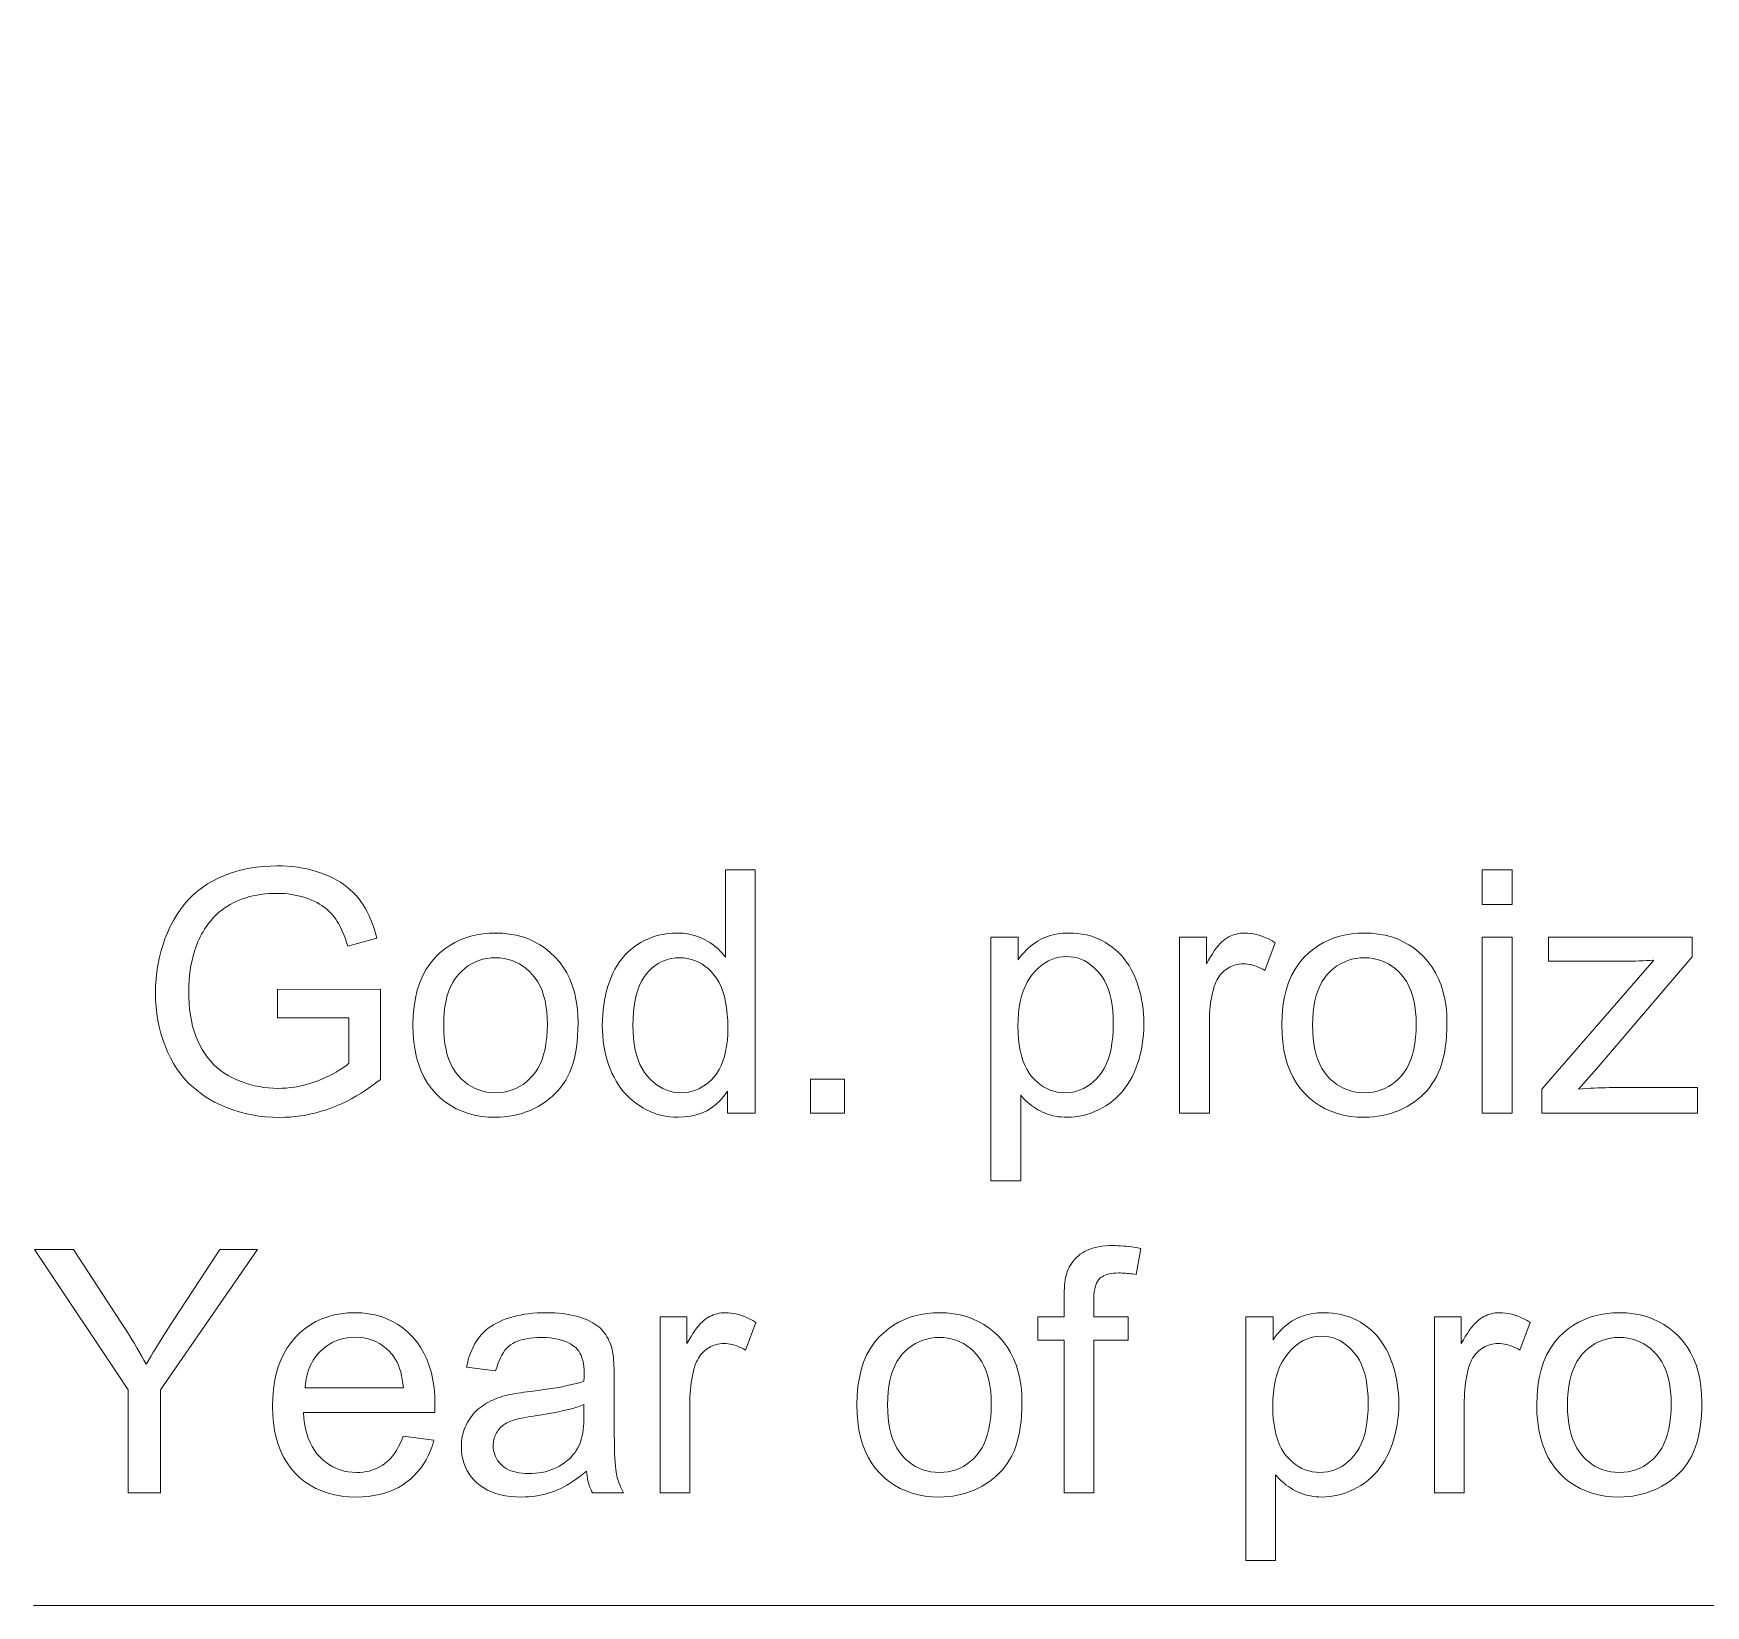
# Model space of a CAD drawing. Extents: x 0 to 594, y 0 to 575.
# Drawn here: x 50.57 to 71.2, y 108.55 to 127.93 of the extents above; entities that cross this region are included whole.
import ezdxf

# ---------------------------------------------------------------- set-up
doc = ezdxf.new("R2010")
doc.units = 0

msp = doc.modelspace()

# ---------------------------------------------------------------- linework, layer by layer
at = {"color": 7, "lineweight": 13}
msp.add_lwpolyline([(115.972, 133.893), (87.82, 108.546), (50.572, 108.546)], dxfattribs=at)
for points in [[(53.581, 115.793), (53.581, 116.145), (54.852, 116.147), (54.852, 115.034), (54.793, 114.989), (54.734, 114.945), (54.675, 114.905), (54.615, 114.866), (54.555, 114.83), (54.494, 114.796), (54.433, 114.764), (54.372, 114.735), (54.31, 114.708), (54.248, 114.683), (54.186, 114.661), (54.123, 114.641), (54.06, 114.623), (53.997, 114.608), (53.933, 114.595), (53.869, 114.584), (53.805, 114.576), (53.74, 114.57), (53.675, 114.567), (53.61, 114.566), (53.522, 114.567), (53.436, 114.573), (53.352, 114.583), (53.269, 114.596), (53.188, 114.613), (53.109, 114.634), (53.031, 114.658), (52.955, 114.687), (52.88, 114.719), (52.807, 114.755), (52.736, 114.794), (52.669, 114.837), (52.606, 114.884), (52.546, 114.933), (52.49, 114.986), (52.437, 115.043), (52.388, 115.103), (52.342, 115.166), (52.3, 115.232), (52.261, 115.302), (52.226, 115.375), (52.195, 115.449), (52.168, 115.525), (52.144, 115.602), (52.123, 115.681), (52.107, 115.762), (52.094, 115.845), (52.085, 115.929), (52.079, 116.015), (52.077, 116.102), (52.079, 116.189), (52.085, 116.275), (52.094, 116.36), (52.107, 116.443), (52.123, 116.526), (52.143, 116.607), (52.167, 116.687), (52.194, 116.766), (52.226, 116.843), (52.26, 116.92), (52.299, 116.994), (52.34, 117.064), (52.385, 117.13), (52.433, 117.192), (52.484, 117.251), (52.538, 117.305), (52.596, 117.356), (52.656, 117.402), (52.72, 117.445), (52.787, 117.484), (52.857, 117.519), (52.929, 117.55), (53.003, 117.578), (53.079, 117.602), (53.157, 117.622), (53.237, 117.638), (53.32, 117.651), (53.404, 117.66), (53.491, 117.666), (53.579, 117.668), (53.644, 117.667), (53.707, 117.664), (53.769, 117.658), (53.83, 117.651), (53.889, 117.641), (53.947, 117.63), (54.004, 117.616), (54.06, 117.6), (54.114, 117.582), (54.168, 117.562), (54.219, 117.541), (54.268, 117.517), (54.315, 117.492), (54.36, 117.465), (54.402, 117.436), (54.442, 117.406), (54.48, 117.374), (54.516, 117.341), (54.549, 117.306), (54.58, 117.269), (54.609, 117.23), (54.637, 117.189), (54.663, 117.146), (54.688, 117.1), (54.711, 117.052), (54.733, 117.002), (54.754, 116.949), (54.773, 116.894), (54.791, 116.837), (54.807, 116.778), (54.449, 116.679), (54.435, 116.724), (54.421, 116.767), (54.406, 116.808), (54.39, 116.847), (54.373, 116.884), (54.356, 116.919), (54.338, 116.952), (54.32, 116.983), (54.301, 117.012), (54.281, 117.04), (54.26, 117.065), (54.238, 117.09), (54.213, 117.113), (54.187, 117.136), (54.159, 117.158), (54.13, 117.178), (54.099, 117.197), (54.066, 117.216), (54.031, 117.233), (53.995, 117.249), (53.957, 117.264), (53.919, 117.278), (53.879, 117.29), (53.839, 117.3), (53.798, 117.308), (53.757, 117.316), (53.714, 117.321), (53.671, 117.325), (53.626, 117.327), (53.581, 117.328), (53.528, 117.327), (53.475, 117.325), (53.425, 117.321), (53.375, 117.315), (53.328, 117.307), (53.281, 117.298), (53.236, 117.288), (53.193, 117.275), (53.151, 117.261), (53.111, 117.245), (53.072, 117.228), (53.034, 117.21), (52.998, 117.191), (52.964, 117.171), (52.931, 117.149), (52.9, 117.127), (52.87, 117.104), (52.842, 117.079), (52.816, 117.054), (52.79, 117.027), (52.767, 117), (52.744, 116.972), (52.722, 116.944), (52.702, 116.915), (52.682, 116.886), (52.664, 116.856), (52.647, 116.825), (52.63, 116.794), (52.615, 116.763), (52.601, 116.731), (52.579, 116.674), (52.56, 116.617), (52.543, 116.559), (52.528, 116.5), (52.515, 116.441), (52.505, 116.38), (52.497, 116.318), (52.491, 116.255), (52.488, 116.192), (52.487, 116.127), (52.488, 116.048), (52.492, 115.972), (52.499, 115.898), (52.509, 115.827), (52.521, 115.759), (52.536, 115.693), (52.554, 115.63), (52.575, 115.569), (52.598, 115.511), (52.625, 115.456), (52.654, 115.403), (52.685, 115.353), (52.719, 115.306), (52.755, 115.262), (52.794, 115.22), (52.836, 115.182), (52.88, 115.146), (52.926, 115.113), (52.975, 115.082), (53.027, 115.055), (53.08, 115.03), (53.134, 115.007), (53.188, 114.988), (53.243, 114.971), (53.299, 114.956), (53.355, 114.945), (53.412, 114.935), (53.47, 114.929), (53.528, 114.925), (53.587, 114.924), (53.639, 114.925), (53.69, 114.928), (53.741, 114.933), (53.792, 114.94), (53.842, 114.948), (53.892, 114.959), (53.942, 114.972), (53.992, 114.987), (54.042, 115.004), (54.091, 115.023), (54.139, 115.043), (54.184, 115.063), (54.228, 115.084), (54.268, 115.104), (54.307, 115.125), (54.343, 115.147), (54.377, 115.168), (54.408, 115.19), (54.437, 115.212), (54.463, 115.235), (54.463, 115.793)], [(59.131, 114.617), (59.131, 114.891), (59.088, 114.829), (59.041, 114.774), (58.99, 114.726), (58.935, 114.684), (58.876, 114.648), (58.813, 114.619), (58.747, 114.597), (58.676, 114.581), (58.602, 114.571), (58.523, 114.568), (58.472, 114.569), (58.421, 114.573), (58.371, 114.58), (58.322, 114.59), (58.274, 114.603), (58.227, 114.619), (58.18, 114.638), (58.134, 114.659), (58.09, 114.684), (58.046, 114.711), (58.003, 114.741), (57.962, 114.773), (57.924, 114.807), (57.887, 114.844), (57.852, 114.882), (57.819, 114.924), (57.789, 114.967), (57.76, 115.013), (57.733, 115.061), (57.708, 115.111), (57.685, 115.163), (57.665, 115.217), (57.647, 115.272), (57.631, 115.329), (57.618, 115.387), (57.607, 115.447), (57.599, 115.508), (57.593, 115.571), (57.589, 115.635), (57.588, 115.701), (57.589, 115.766), (57.593, 115.829), (57.598, 115.891), (57.606, 115.952), (57.615, 116.012), (57.627, 116.07), (57.641, 116.127), (57.658, 116.183), (57.676, 116.238), (57.697, 116.292), (57.719, 116.343), (57.744, 116.393), (57.771, 116.44), (57.801, 116.484), (57.832, 116.526), (57.866, 116.565), (57.902, 116.602), (57.94, 116.636), (57.98, 116.668), (58.022, 116.698), (58.066, 116.725), (58.111, 116.749), (58.157, 116.77), (58.204, 116.788), (58.252, 116.804), (58.301, 116.816), (58.351, 116.826), (58.402, 116.833), (58.454, 116.838), (58.507, 116.839), (58.546, 116.838), (58.584, 116.836), (58.621, 116.832), (58.657, 116.826), (58.693, 116.818), (58.727, 116.809), (58.761, 116.798), (58.794, 116.786), (58.826, 116.772), (58.857, 116.756), (58.887, 116.739), (58.916, 116.721), (58.944, 116.702), (58.971, 116.682), (58.996, 116.661), (59.02, 116.639), (59.044, 116.616), (59.066, 116.591), (59.087, 116.566), (59.107, 116.54), (59.107, 117.617), (59.473, 117.617), (59.473, 114.617)], [(68.44, 117.193), (68.44, 117.617), (68.809, 117.617), (68.809, 117.193)], [(55.253, 115.703), (55.257, 115.821), (55.267, 115.932), (55.283, 116.037), (55.307, 116.136), (55.337, 116.229), (55.374, 116.315), (55.418, 116.395), (55.468, 116.469), (55.525, 116.536), (55.589, 116.598), (55.646, 116.643), (55.706, 116.685), (55.768, 116.721), (55.833, 116.752), (55.9, 116.779), (55.969, 116.8), (56.042, 116.817), (56.116, 116.829), (56.193, 116.837), (56.272, 116.839), (56.36, 116.836), (56.445, 116.827), (56.527, 116.813), (56.605, 116.792), (56.68, 116.766), (56.751, 116.733), (56.82, 116.695), (56.885, 116.651), (56.946, 116.601), (57.005, 116.545), (57.059, 116.484), (57.107, 116.419), (57.15, 116.349), (57.187, 116.275), (57.218, 116.196), (57.244, 116.112), (57.264, 116.024), (57.278, 115.932), (57.287, 115.835), (57.289, 115.734), (57.288, 115.652), (57.284, 115.573), (57.278, 115.498), (57.269, 115.427), (57.258, 115.359), (57.244, 115.295), (57.228, 115.234), (57.209, 115.177), (57.187, 115.124), (57.164, 115.074), (57.137, 115.027), (57.109, 114.982), (57.078, 114.939), (57.045, 114.899), (57.009, 114.86), (56.971, 114.824), (56.931, 114.79), (56.889, 114.758), (56.844, 114.728), (56.797, 114.701), (56.749, 114.675), (56.699, 114.653), (56.649, 114.633), (56.598, 114.615), (56.546, 114.601), (56.493, 114.589), (56.439, 114.58), (56.384, 114.573), (56.329, 114.569), (56.272, 114.568), (56.183, 114.57), (56.097, 114.579), (56.014, 114.594), (55.935, 114.614), (55.86, 114.641), (55.788, 114.673), (55.719, 114.711), (55.654, 114.755), (55.593, 114.805), (55.535, 114.86), (55.481, 114.921), (55.433, 114.988), (55.391, 115.059), (55.355, 115.136), (55.324, 115.217), (55.298, 115.304), (55.279, 115.396), (55.265, 115.493), (55.256, 115.596)], [(62.381, 113.784), (62.381, 116.79), (62.716, 116.79), (62.716, 116.508), (62.74, 116.54), (62.765, 116.571), (62.79, 116.6), (62.816, 116.627), (62.843, 116.653), (62.87, 116.677), (62.898, 116.699), (62.926, 116.72), (62.955, 116.739), (62.984, 116.756), (63.015, 116.772), (63.047, 116.786), (63.08, 116.798), (63.114, 116.809), (63.15, 116.818), (63.187, 116.826), (63.225, 116.832), (63.264, 116.836), (63.305, 116.838), (63.347, 116.839), (63.402, 116.838), (63.455, 116.833), (63.508, 116.826), (63.559, 116.816), (63.609, 116.803), (63.657, 116.787), (63.704, 116.769), (63.75, 116.747), (63.795, 116.723), (63.838, 116.696), (63.879, 116.666), (63.919, 116.634), (63.956, 116.599), (63.991, 116.562), (64.025, 116.523), (64.056, 116.482), (64.085, 116.438), (64.112, 116.391), (64.136, 116.343), (64.159, 116.292), (64.18, 116.239), (64.198, 116.185), (64.214, 116.131), (64.229, 116.075), (64.24, 116.018), (64.25, 115.961), (64.258, 115.902), (64.263, 115.842), (64.266, 115.781), (64.268, 115.72), (64.266, 115.654), (64.263, 115.589), (64.257, 115.526), (64.248, 115.463), (64.238, 115.403), (64.224, 115.343), (64.209, 115.285), (64.191, 115.229), (64.171, 115.173), (64.148, 115.119), (64.123, 115.067), (64.096, 115.017), (64.066, 114.97), (64.035, 114.925), (64.001, 114.883), (63.965, 114.844), (63.927, 114.806), (63.887, 114.772), (63.845, 114.739), (63.8, 114.71), (63.754, 114.683), (63.708, 114.659), (63.661, 114.637), (63.614, 114.619), (63.566, 114.603), (63.518, 114.59), (63.469, 114.58), (63.42, 114.573), (63.37, 114.569), (63.32, 114.568), (63.284, 114.568), (63.248, 114.571), (63.213, 114.575), (63.179, 114.58), (63.145, 114.587), (63.113, 114.596), (63.081, 114.606), (63.05, 114.617), (63.019, 114.631), (62.99, 114.645), (62.961, 114.661), (62.933, 114.678), (62.907, 114.696), (62.881, 114.714), (62.856, 114.733), (62.833, 114.753), (62.81, 114.774), (62.789, 114.796), (62.769, 114.818), (62.749, 114.842), (62.749, 113.784)], [(64.708, 114.617), (64.708, 116.79), (65.039, 116.79), (65.039, 116.46), (65.064, 116.505), (65.089, 116.547), (65.113, 116.585), (65.137, 116.62), (65.161, 116.652), (65.184, 116.681), (65.207, 116.707), (65.23, 116.73), (65.252, 116.749), (65.273, 116.765), (65.295, 116.779), (65.317, 116.792), (65.34, 116.803), (65.363, 116.813), (65.386, 116.821), (65.41, 116.827), (65.434, 116.832), (65.459, 116.836), (65.484, 116.838), (65.51, 116.839), (65.547, 116.838), (65.584, 116.834), (65.622, 116.828), (65.66, 116.82), (65.697, 116.809), (65.735, 116.796), (65.773, 116.781), (65.812, 116.763), (65.85, 116.743), (65.888, 116.72), (65.761, 116.379), (65.734, 116.394), (65.707, 116.407), (65.68, 116.419), (65.653, 116.43), (65.626, 116.438), (65.599, 116.446), (65.572, 116.451), (65.545, 116.455), (65.518, 116.458), (65.491, 116.458), (65.467, 116.458), (65.444, 116.456), (65.421, 116.452), (65.399, 116.447), (65.377, 116.44), (65.355, 116.432), (65.334, 116.423), (65.314, 116.412), (65.294, 116.4), (65.274, 116.386), (65.256, 116.371), (65.238, 116.354), (65.222, 116.337), (65.206, 116.319), (65.192, 116.299), (65.179, 116.278), (65.167, 116.257), (65.156, 116.234), (65.146, 116.209), (65.137, 116.184), (65.126, 116.145), (65.115, 116.104), (65.106, 116.063), (65.098, 116.021), (65.091, 115.979), (65.086, 115.935), (65.081, 115.891), (65.078, 115.846), (65.077, 115.801), (65.076, 115.754), (65.076, 114.617)], [(65.97, 115.703), (65.974, 115.821), (65.984, 115.932), (66, 116.037), (66.024, 116.136), (66.054, 116.229), (66.091, 116.315), (66.135, 116.395), (66.185, 116.469), (66.242, 116.536), (66.306, 116.598), (66.363, 116.643), (66.423, 116.685), (66.485, 116.721), (66.55, 116.752), (66.617, 116.779), (66.686, 116.8), (66.758, 116.817), (66.833, 116.829), (66.91, 116.837), (66.989, 116.839), (67.077, 116.836), (67.162, 116.827), (67.243, 116.813), (67.322, 116.792), (67.396, 116.766), (67.468, 116.733), (67.536, 116.695), (67.602, 116.651), (67.663, 116.601), (67.722, 116.545), (67.776, 116.484), (67.824, 116.419), (67.867, 116.349), (67.904, 116.275), (67.935, 116.196), (67.961, 116.112), (67.981, 116.024), (67.995, 115.932), (68.003, 115.835), (68.006, 115.734), (68.005, 115.652), (68.001, 115.573), (67.995, 115.498), (67.986, 115.427), (67.975, 115.359), (67.961, 115.295), (67.945, 115.234), (67.926, 115.177), (67.904, 115.124), (67.88, 115.074), (67.854, 115.027), (67.826, 114.982), (67.795, 114.939), (67.761, 114.899), (67.726, 114.86), (67.688, 114.824), (67.648, 114.79), (67.606, 114.758), (67.561, 114.728), (67.514, 114.701), (67.466, 114.675), (67.416, 114.653), (67.366, 114.633), (67.315, 114.615), (67.263, 114.601), (67.21, 114.589), (67.156, 114.58), (67.101, 114.573), (67.046, 114.569), (66.989, 114.568), (66.9, 114.57), (66.814, 114.579), (66.731, 114.594), (66.652, 114.614), (66.577, 114.641), (66.505, 114.673), (66.436, 114.711), (66.371, 114.755), (66.31, 114.805), (66.252, 114.86), (66.198, 114.921), (66.15, 114.988), (66.108, 115.059), (66.071, 115.136), (66.041, 115.217), (66.015, 115.304), (65.995, 115.396), (65.981, 115.493), (65.973, 115.596)], [(68.44, 114.617), (68.44, 116.79), (68.809, 116.79), (68.809, 114.617)], [(69.175, 114.617), (69.175, 114.915), (70.558, 116.503), (70.512, 116.501), (70.466, 116.499), (70.422, 116.497), (70.379, 116.496), (70.337, 116.494), (70.296, 116.493), (70.256, 116.492), (70.217, 116.492), (70.179, 116.491), (70.143, 116.491), (69.257, 116.491), (69.257, 116.79), (71.033, 116.79), (71.033, 116.546), (69.856, 115.167), (69.629, 114.915), (69.678, 114.919), (69.727, 114.922), (69.775, 114.925), (69.822, 114.927), (69.869, 114.929), (69.915, 114.931), (69.961, 114.932), (70.006, 114.933), (70.05, 114.934), (70.094, 114.934), (71.098, 114.934), (71.098, 114.617)], [(55.632, 115.703), (55.634, 115.622), (55.639, 115.545), (55.648, 115.472), (55.661, 115.403), (55.677, 115.338), (55.697, 115.278), (55.721, 115.222), (55.748, 115.17), (55.779, 115.122), (55.814, 115.078), (55.851, 115.039), (55.891, 115.003), (55.932, 114.972), (55.975, 114.945), (56.02, 114.922), (56.066, 114.904), (56.115, 114.889), (56.166, 114.879), (56.218, 114.873), (56.272, 114.87), (56.326, 114.873), (56.378, 114.879), (56.429, 114.889), (56.477, 114.904), (56.524, 114.923), (56.568, 114.946), (56.611, 114.973), (56.652, 115.004), (56.691, 115.04), (56.729, 115.079), (56.763, 115.123), (56.794, 115.171), (56.822, 115.224), (56.845, 115.281), (56.865, 115.343), (56.882, 115.408), (56.894, 115.479), (56.904, 115.553), (56.909, 115.632), (56.911, 115.716), (56.909, 115.794), (56.903, 115.869), (56.894, 115.94), (56.882, 116.007), (56.865, 116.07), (56.845, 116.129), (56.821, 116.184), (56.794, 116.236), (56.762, 116.283), (56.728, 116.326), (56.69, 116.366), (56.651, 116.401), (56.61, 116.432), (56.567, 116.459), (56.522, 116.482), (56.476, 116.501), (56.428, 116.515), (56.378, 116.526), (56.326, 116.532), (56.272, 116.534), (56.218, 116.532), (56.166, 116.526), (56.115, 116.516), (56.066, 116.501), (56.02, 116.482), (55.975, 116.46), (55.932, 116.433), (55.891, 116.402), (55.851, 116.367), (55.814, 116.327), (55.779, 116.284), (55.748, 116.236), (55.721, 116.184), (55.697, 116.128), (55.677, 116.068), (55.661, 116.004), (55.648, 115.935), (55.639, 115.862), (55.634, 115.785)], [(57.967, 115.701), (57.969, 115.62), (57.974, 115.543), (57.983, 115.47), (57.995, 115.401), (58.011, 115.337), (58.03, 115.276), (58.053, 115.22), (58.079, 115.168), (58.109, 115.121), (58.143, 115.077), (58.179, 115.038), (58.216, 115.003), (58.254, 114.972), (58.294, 114.945), (58.335, 114.922), (58.377, 114.904), (58.42, 114.889), (58.465, 114.879), (58.511, 114.873), (58.558, 114.87), (58.606, 114.872), (58.652, 114.878), (58.697, 114.888), (58.74, 114.902), (58.781, 114.92), (58.822, 114.942), (58.861, 114.967), (58.898, 114.997), (58.934, 115.03), (58.968, 115.068), (59.001, 115.109), (59.029, 115.155), (59.055, 115.205), (59.077, 115.259), (59.095, 115.317), (59.11, 115.38), (59.122, 115.446), (59.131, 115.517), (59.136, 115.592), (59.137, 115.671), (59.136, 115.757), (59.13, 115.84), (59.122, 115.917), (59.11, 115.989), (59.094, 116.057), (59.075, 116.12), (59.053, 116.179), (59.027, 116.232), (58.998, 116.281), (58.965, 116.325), (58.93, 116.365), (58.893, 116.401), (58.855, 116.432), (58.815, 116.459), (58.774, 116.482), (58.73, 116.501), (58.686, 116.515), (58.639, 116.526), (58.591, 116.532), (58.542, 116.534), (58.493, 116.532), (58.447, 116.526), (58.402, 116.516), (58.358, 116.502), (58.316, 116.484), (58.276, 116.462), (58.238, 116.436), (58.201, 116.406), (58.165, 116.372), (58.131, 116.334), (58.1, 116.291), (58.072, 116.244), (58.047, 116.192), (58.026, 116.136), (58.008, 116.075), (57.993, 116.01), (57.982, 115.94), (57.973, 115.865), (57.968, 115.785)], [(62.714, 115.691), (62.716, 115.609), (62.721, 115.532), (62.73, 115.459), (62.742, 115.39), (62.757, 115.326), (62.776, 115.266), (62.798, 115.211), (62.823, 115.16), (62.852, 115.113), (62.884, 115.071), (62.919, 115.033), (62.955, 114.999), (62.993, 114.969), (63.032, 114.943), (63.072, 114.921), (63.114, 114.903), (63.157, 114.888), (63.202, 114.878), (63.248, 114.872), (63.296, 114.87), (63.344, 114.873), (63.391, 114.879), (63.437, 114.889), (63.481, 114.904), (63.523, 114.922), (63.565, 114.945), (63.605, 114.972), (63.643, 115.003), (63.68, 115.039), (63.716, 115.078), (63.749, 115.122), (63.779, 115.17), (63.805, 115.223), (63.828, 115.281), (63.847, 115.343), (63.863, 115.41), (63.875, 115.481), (63.884, 115.557), (63.889, 115.637), (63.891, 115.722), (63.889, 115.803), (63.884, 115.88), (63.876, 115.952), (63.864, 116.021), (63.848, 116.085), (63.83, 116.145), (63.807, 116.201), (63.782, 116.253), (63.753, 116.3), (63.72, 116.344), (63.685, 116.383), (63.649, 116.418), (63.612, 116.449), (63.573, 116.476), (63.533, 116.499), (63.491, 116.517), (63.448, 116.532), (63.404, 116.542), (63.359, 116.548), (63.312, 116.551), (63.265, 116.548), (63.22, 116.542), (63.176, 116.531), (63.132, 116.515), (63.09, 116.496), (63.049, 116.471), (63.009, 116.443), (62.97, 116.41), (62.932, 116.372), (62.895, 116.331), (62.861, 116.285), (62.83, 116.235), (62.803, 116.181), (62.78, 116.123), (62.76, 116.061), (62.743, 115.995), (62.731, 115.925), (62.722, 115.851), (62.716, 115.773)], [(66.349, 115.703), (66.351, 115.622), (66.356, 115.545), (66.365, 115.472), (66.378, 115.403), (66.394, 115.338), (66.414, 115.278), (66.438, 115.222), (66.465, 115.17), (66.496, 115.122), (66.531, 115.078), (66.568, 115.039), (66.607, 115.003), (66.649, 114.972), (66.692, 114.945), (66.737, 114.922), (66.783, 114.904), (66.832, 114.889), (66.883, 114.879), (66.935, 114.873), (66.989, 114.87), (67.043, 114.873), (67.095, 114.879), (67.146, 114.889), (67.194, 114.904), (67.24, 114.923), (67.285, 114.946), (67.328, 114.973), (67.369, 115.004), (67.408, 115.04), (67.446, 115.079), (67.48, 115.123), (67.511, 115.171), (67.538, 115.224), (67.562, 115.281), (67.582, 115.343), (67.599, 115.408), (67.611, 115.479), (67.62, 115.553), (67.626, 115.632), (67.628, 115.716), (67.626, 115.794), (67.62, 115.869), (67.611, 115.94), (67.598, 116.007), (67.582, 116.07), (67.562, 116.129), (67.538, 116.184), (67.511, 116.236), (67.479, 116.283), (67.445, 116.326), (67.407, 116.366), (67.368, 116.401), (67.327, 116.432), (67.284, 116.459), (67.239, 116.482), (67.193, 116.501), (67.145, 116.515), (67.095, 116.526), (67.043, 116.532), (66.989, 116.534), (66.935, 116.532), (66.883, 116.526), (66.832, 116.516), (66.783, 116.501), (66.737, 116.482), (66.692, 116.46), (66.649, 116.433), (66.607, 116.402), (66.568, 116.367), (66.531, 116.327), (66.496, 116.284), (66.465, 116.236), (66.438, 116.184), (66.414, 116.128), (66.394, 116.068), (66.378, 116.004), (66.365, 115.935), (66.356, 115.862), (66.351, 115.785)], [(60.156, 114.617), (60.156, 115.036), (60.576, 115.036), (60.576, 114.617)], [(51.741, 109.935), (51.741, 111.205), (50.584, 112.935), (51.067, 112.935), (51.659, 112.03), (51.691, 111.979), (51.723, 111.929), (51.755, 111.878), (51.786, 111.827), (51.817, 111.776), (51.847, 111.726), (51.877, 111.675), (51.906, 111.624), (51.935, 111.573), (51.964, 111.523), (51.991, 111.57), (52.02, 111.619), (52.05, 111.669), (52.081, 111.72), (52.113, 111.773), (52.146, 111.826), (52.181, 111.881), (52.216, 111.937), (52.253, 111.994), (52.291, 112.053), (52.872, 112.935), (53.335, 112.935), (52.138, 111.205), (52.138, 109.935)], [(63.284, 109.935), (63.284, 111.821), (62.959, 111.821), (62.959, 112.108), (63.284, 112.108), (63.284, 112.339), (63.285, 112.382), (63.286, 112.422), (63.288, 112.46), (63.291, 112.496), (63.294, 112.53), (63.298, 112.561), (63.303, 112.59), (63.309, 112.617), (63.316, 112.642), (63.323, 112.664), (63.335, 112.693), (63.348, 112.72), (63.362, 112.745), (63.379, 112.77), (63.397, 112.794), (63.416, 112.817), (63.437, 112.838), (63.46, 112.859), (63.484, 112.878), (63.51, 112.897), (63.538, 112.914), (63.568, 112.929), (63.601, 112.942), (63.635, 112.954), (63.671, 112.963), (63.71, 112.971), (63.751, 112.978), (63.794, 112.982), (63.839, 112.985), (63.886, 112.986), (63.917, 112.985), (63.949, 112.984), (63.982, 112.982), (64.016, 112.98), (64.05, 112.977), (64.084, 112.972), (64.12, 112.968), (64.156, 112.962), (64.192, 112.956), (64.23, 112.949), (64.174, 112.628), (64.152, 112.631), (64.129, 112.635), (64.107, 112.638), (64.085, 112.641), (64.063, 112.643), (64.041, 112.645), (64.02, 112.646), (63.999, 112.647), (63.978, 112.648), (63.958, 112.648), (63.925, 112.647), (63.894, 112.645), (63.866, 112.642), (63.839, 112.637), (63.814, 112.63), (63.792, 112.622), (63.771, 112.613), (63.752, 112.602), (63.735, 112.59), (63.72, 112.576), (63.707, 112.561), (63.695, 112.543), (63.685, 112.522), (63.676, 112.499), (63.668, 112.474), (63.662, 112.446), (63.657, 112.415), (63.653, 112.382), (63.651, 112.346), (63.651, 112.308), (63.651, 112.108), (64.074, 112.108), (64.074, 111.821), (63.651, 111.821), (63.651, 109.935)], [(55.131, 110.634), (55.512, 110.587), (55.493, 110.522), (55.47, 110.46), (55.444, 110.401), (55.416, 110.344), (55.384, 110.291), (55.349, 110.241), (55.311, 110.194), (55.27, 110.149), (55.226, 110.108), (55.179, 110.07), (55.129, 110.035), (55.076, 110.003), (55.02, 109.976), (54.962, 109.952), (54.901, 109.931), (54.838, 109.915), (54.771, 109.902), (54.702, 109.893), (54.631, 109.887), (54.556, 109.885), (54.463, 109.888), (54.374, 109.897), (54.288, 109.912), (54.207, 109.932), (54.129, 109.959), (54.055, 109.991), (53.986, 110.029), (53.92, 110.073), (53.858, 110.123), (53.8, 110.179), (53.747, 110.24), (53.7, 110.306), (53.658, 110.377), (53.622, 110.452), (53.591, 110.532), (53.566, 110.617), (53.546, 110.706), (53.532, 110.8), (53.524, 110.899), (53.521, 111.003), (53.524, 111.11), (53.532, 111.212), (53.546, 111.31), (53.566, 111.402), (53.592, 111.49), (53.623, 111.572), (53.659, 111.65), (53.702, 111.723), (53.75, 111.791), (53.803, 111.854), (53.862, 111.912), (53.923, 111.963), (53.988, 112.009), (54.056, 112.048), (54.128, 112.081), (54.203, 112.108), (54.281, 112.13), (54.363, 112.145), (54.448, 112.154), (54.536, 112.157), (54.622, 112.154), (54.704, 112.145), (54.783, 112.13), (54.859, 112.109), (54.932, 112.083), (55.002, 112.05), (55.068, 112.012), (55.131, 111.967), (55.191, 111.917), (55.248, 111.86), (55.301, 111.798), (55.348, 111.732), (55.389, 111.66), (55.425, 111.584), (55.455, 111.503), (55.48, 111.417), (55.5, 111.326), (55.513, 111.231), (55.522, 111.131), (55.524, 111.025), (55.524, 111.018), (55.524, 111.011), (55.524, 111.003), (55.524, 110.994), (55.524, 110.984), (55.524, 110.974), (55.523, 110.963), (55.523, 110.952), (55.523, 110.94), (55.522, 110.927), (53.902, 110.927), (53.907, 110.857), (53.916, 110.791), (53.928, 110.727), (53.944, 110.667), (53.962, 110.611), (53.984, 110.558), (54.009, 110.508), (54.038, 110.461), (54.069, 110.418), (54.104, 110.379), (54.142, 110.342), (54.181, 110.31), (54.222, 110.282), (54.264, 110.257), (54.309, 110.236), (54.355, 110.219), (54.403, 110.205), (54.453, 110.196), (54.505, 110.19), (54.559, 110.188), (54.598, 110.189), (54.637, 110.193), (54.675, 110.198), (54.711, 110.205), (54.746, 110.215), (54.78, 110.227), (54.813, 110.24), (54.845, 110.256), (54.875, 110.274), (54.904, 110.295), (54.932, 110.317), (54.959, 110.342), (54.985, 110.37), (55.009, 110.4), (55.033, 110.433), (55.055, 110.468), (55.076, 110.506), (55.096, 110.546), (55.114, 110.589)], [(57.393, 110.203), (57.352, 110.169), (57.312, 110.137), (57.271, 110.107), (57.231, 110.08), (57.192, 110.054), (57.153, 110.031), (57.114, 110.009), (57.075, 109.99), (57.037, 109.972), (56.999, 109.957), (56.961, 109.943), (56.922, 109.931), (56.883, 109.921), (56.843, 109.911), (56.803, 109.903), (56.762, 109.897), (56.72, 109.892), (56.678, 109.888), (56.636, 109.886), (56.593, 109.885), (56.523, 109.887), (56.456, 109.892), (56.393, 109.901), (56.333, 109.913), (56.276, 109.929), (56.223, 109.948), (56.172, 109.971), (56.126, 109.997), (56.082, 110.027), (56.042, 110.06), (56.006, 110.096), (55.973, 110.134), (55.944, 110.174), (55.919, 110.216), (55.898, 110.26), (55.881, 110.305), (55.867, 110.353), (55.857, 110.403), (55.852, 110.454), (55.85, 110.508), (55.85, 110.539), (55.853, 110.57), (55.856, 110.601), (55.861, 110.631), (55.868, 110.66), (55.876, 110.689), (55.885, 110.717), (55.896, 110.745), (55.909, 110.772), (55.922, 110.799), (55.937, 110.825), (55.953, 110.85), (55.97, 110.874), (55.988, 110.896), (56.006, 110.918), (56.026, 110.939), (56.046, 110.958), (56.067, 110.977), (56.09, 110.994), (56.113, 111.011), (56.137, 111.027), (56.161, 111.041), (56.186, 111.055), (56.212, 111.069), (56.238, 111.081), (56.265, 111.093), (56.292, 111.104), (56.32, 111.114), (56.349, 111.123), (56.378, 111.132), (56.401, 111.137), (56.426, 111.143), (56.453, 111.149), (56.482, 111.154), (56.514, 111.16), (56.548, 111.165), (56.584, 111.171), (56.622, 111.176), (56.662, 111.182), (56.705, 111.187), (56.792, 111.198), (56.874, 111.209), (56.952, 111.221), (57.024, 111.233), (57.092, 111.245), (57.156, 111.258), (57.214, 111.271), (57.268, 111.285), (57.318, 111.299), (57.362, 111.314), (57.362, 111.328), (57.363, 111.342), (57.363, 111.354), (57.363, 111.366), (57.364, 111.376), (57.364, 111.385), (57.364, 111.393), (57.364, 111.4), (57.364, 111.405), (57.364, 111.41), (57.363, 111.454), (57.36, 111.495), (57.355, 111.533), (57.347, 111.569), (57.338, 111.602), (57.327, 111.632), (57.313, 111.66), (57.297, 111.685), (57.28, 111.707), (57.26, 111.727), (57.23, 111.751), (57.198, 111.772), (57.163, 111.791), (57.125, 111.807), (57.084, 111.821), (57.041, 111.832), (56.995, 111.841), (56.946, 111.847), (56.895, 111.851), (56.84, 111.852), (56.79, 111.851), (56.742, 111.848), (56.697, 111.844), (56.654, 111.837), (56.614, 111.829), (56.577, 111.819), (56.543, 111.807), (56.511, 111.794), (56.483, 111.778), (56.457, 111.761), (56.432, 111.741), (56.41, 111.719), (56.388, 111.694), (56.368, 111.666), (56.349, 111.635), (56.331, 111.601), (56.315, 111.565), (56.3, 111.526), (56.286, 111.483), (56.273, 111.439), (55.913, 111.488), (55.924, 111.533), (55.935, 111.577), (55.948, 111.618), (55.963, 111.659), (55.978, 111.697), (55.995, 111.733), (56.013, 111.768), (56.032, 111.801), (56.053, 111.832), (56.075, 111.861), (56.098, 111.889), (56.124, 111.915), (56.151, 111.941), (56.181, 111.965), (56.212, 111.987), (56.246, 112.008), (56.282, 112.028), (56.319, 112.047), (56.359, 112.064), (56.4, 112.08), (56.443, 112.095), (56.488, 112.108), (56.534, 112.119), (56.581, 112.129), (56.63, 112.138), (56.68, 112.145), (56.731, 112.15), (56.784, 112.154), (56.838, 112.156), (56.893, 112.157), (56.948, 112.156), (57.001, 112.154), (57.051, 112.151), (57.099, 112.146), (57.146, 112.141), (57.19, 112.133), (57.232, 112.125), (57.272, 112.115), (57.31, 112.104), (57.346, 112.091), (57.38, 112.078), (57.412, 112.064), (57.442, 112.049), (57.47, 112.034), (57.497, 112.018), (57.521, 112.001), (57.544, 111.983), (57.565, 111.965), (57.584, 111.946), (57.601, 111.927), (57.617, 111.906), (57.632, 111.885), (57.646, 111.862), (57.659, 111.839), (57.671, 111.814), (57.682, 111.789), (57.692, 111.762), (57.701, 111.735), (57.709, 111.706), (57.716, 111.676), (57.72, 111.656), (57.723, 111.632), (57.725, 111.606), (57.728, 111.576), (57.73, 111.544), (57.732, 111.509), (57.733, 111.47), (57.734, 111.428), (57.734, 111.384), (57.734, 111.336), (57.734, 110.845), (57.735, 110.746), (57.735, 110.655), (57.737, 110.571), (57.738, 110.495), (57.74, 110.426), (57.743, 110.365), (57.746, 110.311), (57.75, 110.265), (57.754, 110.226), (57.758, 110.195), (57.763, 110.168), (57.769, 110.141), (57.776, 110.115), (57.784, 110.088), (57.793, 110.062), (57.803, 110.036), (57.814, 110.01), (57.825, 109.985), (57.838, 109.96), (57.851, 109.935), (57.466, 109.935), (57.455, 109.958), (57.445, 109.982), (57.436, 110.007), (57.427, 110.032), (57.419, 110.059), (57.412, 110.086), (57.406, 110.114), (57.401, 110.143), (57.396, 110.172)], [(58.301, 109.935), (58.301, 112.108), (58.633, 112.108), (58.633, 111.778), (58.658, 111.823), (58.683, 111.865), (58.707, 111.903), (58.731, 111.938), (58.755, 111.97), (58.778, 111.999), (58.801, 112.025), (58.823, 112.047), (58.845, 112.067), (58.867, 112.083), (58.889, 112.097), (58.911, 112.11), (58.934, 112.121), (58.957, 112.13), (58.98, 112.139), (59.004, 112.145), (59.028, 112.15), (59.053, 112.154), (59.078, 112.156), (59.104, 112.157), (59.141, 112.156), (59.178, 112.152), (59.216, 112.146), (59.253, 112.138), (59.291, 112.127), (59.329, 112.114), (59.367, 112.099), (59.405, 112.081), (59.444, 112.061), (59.482, 112.038), (59.355, 111.696), (59.328, 111.712), (59.301, 111.725), (59.274, 111.737), (59.247, 111.748), (59.22, 111.756), (59.193, 111.764), (59.166, 111.769), (59.139, 111.773), (59.112, 111.776), (59.085, 111.776), (59.061, 111.776), (59.038, 111.773), (59.015, 111.77), (58.992, 111.765), (58.971, 111.758), (58.949, 111.75), (58.928, 111.741), (58.908, 111.73), (58.888, 111.717), (58.868, 111.704), (58.85, 111.689), (58.832, 111.672), (58.815, 111.655), (58.8, 111.637), (58.786, 111.617), (58.773, 111.596), (58.761, 111.574), (58.75, 111.551), (58.74, 111.527), (58.731, 111.502), (58.719, 111.462), (58.709, 111.422), (58.7, 111.381), (58.692, 111.339), (58.685, 111.296), (58.68, 111.253), (58.675, 111.209), (58.672, 111.164), (58.67, 111.119), (58.67, 111.072), (58.67, 109.935)], [(60.728, 111.021), (60.732, 111.139), (60.742, 111.25), (60.759, 111.355), (60.782, 111.454), (60.812, 111.547), (60.849, 111.633), (60.893, 111.713), (60.943, 111.787), (61, 111.854), (61.064, 111.915), (61.121, 111.961), (61.181, 112.002), (61.243, 112.039), (61.308, 112.07), (61.375, 112.097), (61.445, 112.118), (61.517, 112.135), (61.591, 112.147), (61.668, 112.155), (61.747, 112.157), (61.835, 112.154), (61.92, 112.145), (62.002, 112.131), (62.08, 112.11), (62.155, 112.084), (62.226, 112.051), (62.295, 112.013), (62.36, 111.969), (62.422, 111.919), (62.48, 111.863), (62.534, 111.802), (62.582, 111.737), (62.625, 111.667), (62.662, 111.592), (62.693, 111.514), (62.719, 111.43), (62.739, 111.342), (62.753, 111.25), (62.762, 111.153), (62.765, 111.052), (62.763, 110.97), (62.759, 110.891), (62.753, 110.816), (62.744, 110.745), (62.733, 110.677), (62.719, 110.613), (62.703, 110.552), (62.684, 110.495), (62.663, 110.442), (62.639, 110.392), (62.612, 110.345), (62.584, 110.3), (62.553, 110.257), (62.52, 110.217), (62.484, 110.178), (62.446, 110.142), (62.406, 110.108), (62.364, 110.076), (62.319, 110.046), (62.272, 110.018), (62.224, 109.993), (62.174, 109.971), (62.124, 109.951), (62.073, 109.933), (62.021, 109.919), (61.968, 109.907), (61.914, 109.897), (61.859, 109.891), (61.804, 109.887), (61.747, 109.885), (61.658, 109.888), (61.572, 109.897), (61.489, 109.912), (61.41, 109.932), (61.335, 109.959), (61.263, 109.991), (61.194, 110.029), (61.129, 110.073), (61.068, 110.122), (61.01, 110.178), (60.956, 110.239), (60.908, 110.305), (60.866, 110.377), (60.83, 110.453), (60.799, 110.535), (60.773, 110.622), (60.754, 110.714), (60.74, 110.811), (60.731, 110.914)], [(65.525, 109.102), (65.525, 112.108), (65.861, 112.108), (65.861, 111.825), (65.885, 111.858), (65.909, 111.888), (65.935, 111.917), (65.961, 111.945), (65.987, 111.97), (66.014, 111.994), (66.042, 112.017), (66.07, 112.038), (66.099, 112.057), (66.129, 112.074), (66.159, 112.09), (66.191, 112.104), (66.224, 112.116), (66.258, 112.127), (66.294, 112.136), (66.331, 112.144), (66.369, 112.149), (66.408, 112.154), (66.449, 112.156), (66.491, 112.157), (66.546, 112.155), (66.6, 112.151), (66.652, 112.144), (66.703, 112.134), (66.753, 112.121), (66.801, 112.105), (66.849, 112.087), (66.894, 112.065), (66.939, 112.041), (66.982, 112.014), (67.024, 111.984), (67.063, 111.952), (67.1, 111.917), (67.136, 111.88), (67.169, 111.841), (67.2, 111.799), (67.229, 111.755), (67.256, 111.709), (67.281, 111.661), (67.303, 111.61), (67.324, 111.557), (67.342, 111.503), (67.359, 111.448), (67.373, 111.393), (67.385, 111.336), (67.394, 111.278), (67.402, 111.22), (67.408, 111.16), (67.411, 111.099), (67.412, 111.038), (67.411, 110.972), (67.407, 110.907), (67.401, 110.843), (67.393, 110.781), (67.382, 110.721), (67.369, 110.661), (67.353, 110.603), (67.335, 110.546), (67.315, 110.491), (67.292, 110.437), (67.267, 110.385), (67.24, 110.335), (67.211, 110.288), (67.179, 110.243), (67.145, 110.201), (67.109, 110.161), (67.071, 110.124), (67.031, 110.09), (66.989, 110.057), (66.944, 110.028), (66.898, 110.001), (66.852, 109.976), (66.805, 109.955), (66.758, 109.937), (66.71, 109.921), (66.662, 109.908), (66.613, 109.898), (66.564, 109.891), (66.514, 109.887), (66.464, 109.885), (66.428, 109.886), (66.392, 109.889), (66.357, 109.892), (66.323, 109.898), (66.29, 109.905), (66.257, 109.913), (66.225, 109.924), (66.194, 109.935), (66.164, 109.948), (66.134, 109.963), (66.105, 109.979), (66.077, 109.996), (66.051, 110.014), (66.025, 110.032), (66.001, 110.051), (65.977, 110.071), (65.955, 110.092), (65.933, 110.114), (65.913, 110.136), (65.893, 110.16), (65.893, 109.102)], [(67.852, 109.935), (67.852, 112.108), (68.183, 112.108), (68.183, 111.778), (68.209, 111.823), (68.233, 111.865), (68.258, 111.903), (68.282, 111.938), (68.305, 111.97), (68.329, 111.999), (68.351, 112.025), (68.374, 112.047), (68.396, 112.067), (68.418, 112.083), (68.439, 112.097), (68.461, 112.11), (68.484, 112.121), (68.507, 112.13), (68.53, 112.139), (68.554, 112.145), (68.579, 112.15), (68.603, 112.154), (68.628, 112.156), (68.654, 112.157), (68.691, 112.156), (68.729, 112.152), (68.766, 112.146), (68.804, 112.138), (68.842, 112.127), (68.88, 112.114), (68.918, 112.099), (68.956, 112.081), (68.994, 112.061), (69.033, 112.038), (68.906, 111.696), (68.879, 111.712), (68.852, 111.725), (68.825, 111.737), (68.798, 111.748), (68.771, 111.756), (68.744, 111.764), (68.717, 111.769), (68.69, 111.773), (68.663, 111.776), (68.636, 111.776), (68.612, 111.776), (68.588, 111.773), (68.565, 111.77), (68.543, 111.765), (68.521, 111.758), (68.5, 111.75), (68.479, 111.741), (68.458, 111.73), (68.438, 111.717), (68.419, 111.704), (68.4, 111.689), (68.382, 111.672), (68.366, 111.655), (68.351, 111.637), (68.336, 111.617), (68.323, 111.596), (68.311, 111.574), (68.3, 111.551), (68.29, 111.527), (68.282, 111.502), (68.27, 111.462), (68.259, 111.422), (68.25, 111.381), (68.242, 111.339), (68.236, 111.296), (68.23, 111.253), (68.226, 111.209), (68.223, 111.164), (68.221, 111.119), (68.22, 111.072), (68.22, 109.935)], [(69.114, 111.021), (69.118, 111.139), (69.128, 111.25), (69.145, 111.355), (69.168, 111.454), (69.198, 111.547), (69.235, 111.633), (69.279, 111.713), (69.329, 111.787), (69.386, 111.854), (69.45, 111.915), (69.507, 111.961), (69.567, 112.002), (69.629, 112.039), (69.694, 112.07), (69.761, 112.097), (69.831, 112.118), (69.903, 112.135), (69.977, 112.147), (70.054, 112.155), (70.134, 112.157), (70.222, 112.154), (70.306, 112.145), (70.388, 112.131), (70.466, 112.11), (70.541, 112.084), (70.612, 112.051), (70.681, 112.013), (70.746, 111.969), (70.808, 111.919), (70.866, 111.863), (70.92, 111.802), (70.969, 111.737), (71.011, 111.667), (71.048, 111.592), (71.079, 111.514), (71.105, 111.43), (71.125, 111.342), (71.139, 111.25), (71.148, 111.153), (71.151, 111.052), (71.149, 110.97), (71.146, 110.891), (71.139, 110.816), (71.13, 110.745), (71.119, 110.677), (71.105, 110.613), (71.089, 110.552), (71.07, 110.495), (71.049, 110.442), (71.025, 110.392), (70.998, 110.345), (70.97, 110.3), (70.939, 110.257), (70.906, 110.217), (70.87, 110.178), (70.832, 110.142), (70.792, 110.108), (70.75, 110.076), (70.705, 110.046), (70.658, 110.018), (70.61, 109.993), (70.56, 109.971), (70.51, 109.951), (70.459, 109.933), (70.407, 109.919), (70.354, 109.907), (70.3, 109.897), (70.246, 109.891), (70.19, 109.887), (70.134, 109.885), (70.044, 109.888), (69.958, 109.897), (69.875, 109.912), (69.796, 109.932), (69.721, 109.959), (69.649, 109.991), (69.58, 110.029), (69.515, 110.073), (69.454, 110.122), (69.396, 110.178), (69.342, 110.239), (69.295, 110.305), (69.252, 110.377), (69.216, 110.453), (69.185, 110.535), (69.159, 110.622), (69.14, 110.714), (69.126, 110.811), (69.117, 110.914)], [(53.922, 111.23), (55.136, 111.23), (55.13, 111.283), (55.122, 111.334), (55.113, 111.382), (55.102, 111.427), (55.089, 111.47), (55.074, 111.51), (55.057, 111.547), (55.039, 111.581), (55.018, 111.612), (54.996, 111.641), (54.96, 111.682), (54.922, 111.718), (54.881, 111.75), (54.839, 111.777), (54.794, 111.801), (54.748, 111.82), (54.699, 111.835), (54.648, 111.846), (54.595, 111.852), (54.54, 111.854), (54.49, 111.852), (54.442, 111.847), (54.395, 111.839), (54.35, 111.827), (54.307, 111.812), (54.265, 111.793), (54.224, 111.771), (54.186, 111.745), (54.149, 111.716), (54.113, 111.684), (54.08, 111.649), (54.05, 111.612), (54.024, 111.572), (54, 111.53), (53.979, 111.486), (53.962, 111.439), (53.947, 111.39), (53.936, 111.339), (53.927, 111.286)], [(61.107, 111.021), (61.109, 110.94), (61.114, 110.863), (61.123, 110.79), (61.136, 110.721), (61.152, 110.656), (61.172, 110.596), (61.196, 110.54), (61.223, 110.487), (61.254, 110.44), (61.289, 110.396), (61.326, 110.357), (61.366, 110.321), (61.407, 110.29), (61.45, 110.263), (61.495, 110.24), (61.542, 110.222), (61.59, 110.207), (61.641, 110.197), (61.693, 110.19), (61.747, 110.188), (61.801, 110.19), (61.853, 110.197), (61.904, 110.207), (61.952, 110.222), (61.999, 110.24), (62.043, 110.263), (62.086, 110.291), (62.127, 110.322), (62.166, 110.357), (62.204, 110.397), (62.238, 110.441), (62.269, 110.489), (62.297, 110.542), (62.32, 110.599), (62.34, 110.661), (62.357, 110.726), (62.37, 110.797), (62.379, 110.871), (62.384, 110.95), (62.386, 111.033), (62.384, 111.112), (62.379, 111.187), (62.369, 111.258), (62.357, 111.325), (62.34, 111.388), (62.32, 111.447), (62.296, 111.502), (62.269, 111.553), (62.238, 111.601), (62.203, 111.644), (62.165, 111.684), (62.126, 111.719), (62.085, 111.75), (62.042, 111.777), (61.997, 111.8), (61.951, 111.819), (61.903, 111.833), (61.853, 111.844), (61.801, 111.85), (61.747, 111.852), (61.693, 111.85), (61.641, 111.844), (61.59, 111.833), (61.542, 111.819), (61.495, 111.8), (61.45, 111.778), (61.407, 111.751), (61.366, 111.72), (61.326, 111.685), (61.289, 111.645), (61.254, 111.602), (61.223, 111.554), (61.196, 111.502), (61.172, 111.446), (61.152, 111.386), (61.136, 111.321), (61.123, 111.253), (61.114, 111.18), (61.109, 111.103)], [(65.859, 111.009), (65.86, 110.927), (65.865, 110.85), (65.874, 110.777), (65.886, 110.708), (65.901, 110.644), (65.92, 110.584), (65.942, 110.529), (65.967, 110.478), (65.996, 110.431), (66.028, 110.389), (66.063, 110.351), (66.099, 110.317), (66.137, 110.287), (66.176, 110.261), (66.216, 110.238), (66.258, 110.22), (66.301, 110.206), (66.346, 110.196), (66.392, 110.19), (66.44, 110.188), (66.488, 110.19), (66.535, 110.197), (66.581, 110.207), (66.625, 110.222), (66.668, 110.24), (66.709, 110.263), (66.749, 110.29), (66.788, 110.321), (66.825, 110.357), (66.86, 110.396), (66.894, 110.44), (66.923, 110.488), (66.95, 110.541), (66.972, 110.599), (66.992, 110.661), (67.007, 110.727), (67.02, 110.799), (67.028, 110.874), (67.034, 110.955), (67.035, 111.04), (67.034, 111.121), (67.028, 111.197), (67.02, 111.27), (67.008, 111.339), (66.993, 111.403), (66.974, 111.463), (66.952, 111.519), (66.926, 111.571), (66.897, 111.618), (66.864, 111.662), (66.83, 111.701), (66.793, 111.736), (66.756, 111.767), (66.717, 111.794), (66.677, 111.817), (66.635, 111.835), (66.593, 111.85), (66.548, 111.86), (66.503, 111.866), (66.456, 111.868), (66.41, 111.866), (66.364, 111.86), (66.32, 111.849), (66.277, 111.833), (66.234, 111.813), (66.193, 111.789), (66.153, 111.761), (66.114, 111.728), (66.077, 111.69), (66.04, 111.648), (66.005, 111.602), (65.975, 111.552), (65.947, 111.498), (65.924, 111.44), (65.904, 111.379), (65.888, 111.313), (65.875, 111.243), (65.866, 111.169), (65.86, 111.091)], [(69.493, 111.021), (69.495, 110.94), (69.5, 110.863), (69.509, 110.79), (69.522, 110.721), (69.539, 110.656), (69.559, 110.596), (69.582, 110.54), (69.61, 110.487), (69.641, 110.44), (69.675, 110.396), (69.713, 110.357), (69.752, 110.321), (69.793, 110.29), (69.836, 110.263), (69.881, 110.24), (69.928, 110.222), (69.976, 110.207), (70.027, 110.197), (70.079, 110.19), (70.134, 110.188), (70.187, 110.19), (70.24, 110.197), (70.29, 110.207), (70.338, 110.222), (70.385, 110.24), (70.429, 110.263), (70.472, 110.291), (70.513, 110.322), (70.553, 110.357), (70.59, 110.397), (70.624, 110.441), (70.655, 110.489), (70.683, 110.542), (70.706, 110.599), (70.726, 110.661), (70.743, 110.726), (70.756, 110.797), (70.765, 110.871), (70.77, 110.95), (70.772, 111.033), (70.77, 111.112), (70.765, 111.187), (70.756, 111.258), (70.743, 111.325), (70.726, 111.388), (70.706, 111.447), (70.682, 111.502), (70.655, 111.553), (70.624, 111.601), (70.589, 111.644), (70.551, 111.684), (70.512, 111.719), (70.471, 111.75), (70.428, 111.777), (70.383, 111.8), (70.337, 111.819), (70.289, 111.833), (70.239, 111.844), (70.187, 111.85), (70.134, 111.852), (70.079, 111.85), (70.027, 111.844), (69.976, 111.833), (69.928, 111.819), (69.881, 111.8), (69.836, 111.778), (69.793, 111.751), (69.752, 111.72), (69.713, 111.685), (69.675, 111.645), (69.641, 111.602), (69.61, 111.554), (69.582, 111.502), (69.559, 111.446), (69.539, 111.386), (69.522, 111.321), (69.509, 111.253), (69.5, 111.18), (69.495, 111.103)], [(57.362, 111.025), (57.32, 111.009), (57.274, 110.994), (57.224, 110.978), (57.17, 110.964), (57.111, 110.95), (57.049, 110.936), (56.983, 110.923), (56.913, 110.91), (56.839, 110.898), (56.76, 110.886), (56.716, 110.879), (56.675, 110.873), (56.636, 110.866), (56.6, 110.859), (56.567, 110.851), (56.536, 110.844), (56.508, 110.836), (56.482, 110.828), (56.459, 110.821), (56.439, 110.812), (56.421, 110.804), (56.403, 110.795), (56.387, 110.784), (56.371, 110.774), (56.356, 110.762), (56.342, 110.75), (56.328, 110.737), (56.316, 110.723), (56.304, 110.708), (56.294, 110.693), (56.284, 110.677), (56.275, 110.661), (56.268, 110.644), (56.261, 110.627), (56.255, 110.61), (56.251, 110.592), (56.247, 110.574), (56.245, 110.556), (56.243, 110.537), (56.243, 110.518), (56.244, 110.489), (56.247, 110.461), (56.253, 110.434), (56.261, 110.408), (56.271, 110.383), (56.283, 110.359), (56.297, 110.336), (56.314, 110.313), (56.333, 110.292), (56.354, 110.272), (56.378, 110.254), (56.403, 110.237), (56.43, 110.222), (56.46, 110.209), (56.492, 110.199), (56.525, 110.19), (56.561, 110.183), (56.599, 110.178), (56.639, 110.175), (56.681, 110.174), (56.723, 110.175), (56.764, 110.178), (56.804, 110.182), (56.843, 110.189), (56.882, 110.197), (56.919, 110.208), (56.955, 110.22), (56.991, 110.234), (57.026, 110.249), (57.059, 110.267), (57.091, 110.286), (57.122, 110.307), (57.151, 110.329), (57.178, 110.353), (57.203, 110.377), (57.226, 110.404), (57.248, 110.431), (57.268, 110.46), (57.286, 110.49), (57.303, 110.522), (57.314, 110.548), (57.324, 110.577), (57.333, 110.607), (57.341, 110.641), (57.347, 110.676), (57.353, 110.714), (57.357, 110.755), (57.36, 110.798), (57.361, 110.843), (57.362, 110.89)]]:
    msp.add_lwpolyline(points, close=True, dxfattribs=at)

doc.saveas('drawing.dxf')
